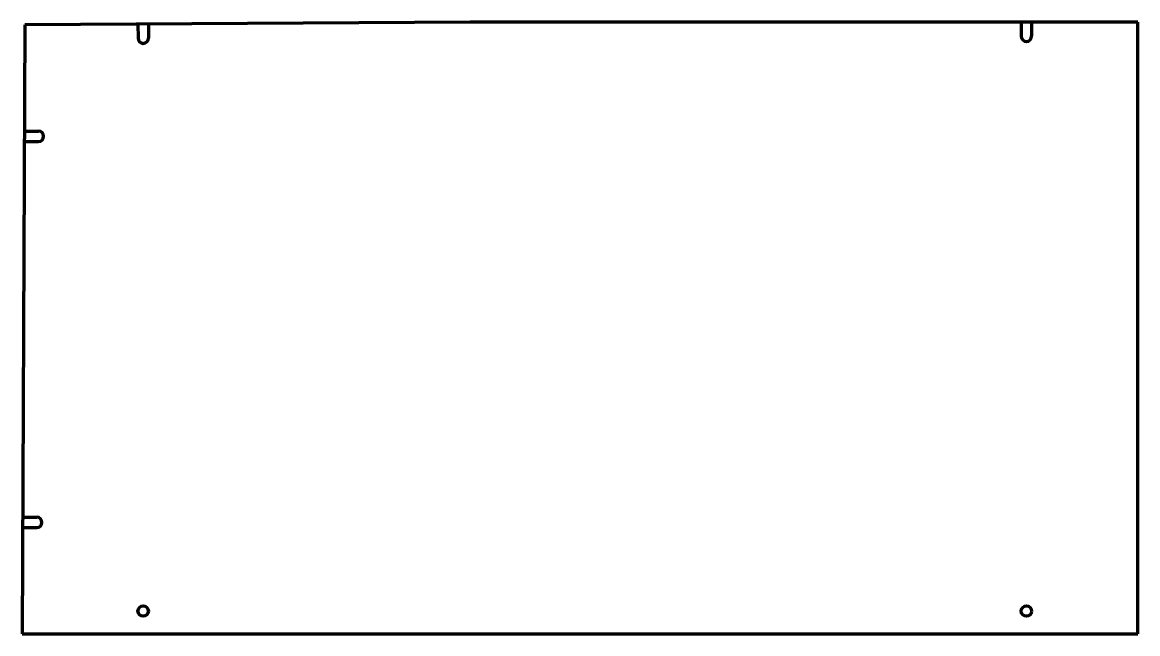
# Model space of a CAD drawing. Header units: inches. Extents: x 0 to 80.2, y 0 to 43.9.
import ezdxf

# ---------------------------------------------------------------- set-up
doc = ezdxf.new("R2010")
doc.units = ezdxf.units.IN
doc.header["$MEASUREMENT"] = 0
doc.layers.add('1', color=7, linetype='Continuous')

msp = doc.modelspace()

# ---------------------------------------------------------------- linework, layer by layer
at = {"color": 7, "lineweight": 90}
for p, q in [((0.188, 43.75), (0, 0)), ((32.188, 43.938), (0.188, 43.75)), ((80.188, 43.938), (32.188, 43.938)), ((80.188, 0), (80.188, 43.938)), ((0, 0), (80.188, 0))]:
    msp.add_line(p, q, dxfattribs=at)
at = {"layer": '1', "color": 7, "lineweight": 90}
for p, q in [((8.313, 43.798), (8.318, 42.798)), ((9.062, 43.802), (9.068, 42.802)), ((71.812, 43.938), (71.812, 42.938)), ((72.562, 43.938), (72.562, 42.938)), ((0.155, 36.125), (1.155, 36.121)), ((0.152, 35.375), (1.152, 35.371)), ((0.036, 8.375), (1.036, 8.371)), ((0.033, 7.625), (1.033, 7.621))]:
    msp.add_line(p, q, dxfattribs=at)
at = {"layer": '1', "color": 1, "lineweight": 90}
for centre in [(8.688, 1.625), (72.188, 1.625)]:
    msp.add_circle(centre, 0.375, dxfattribs=at)
at = {"layer": '1', "color": 7, "lineweight": 90}
for centre, start, end in [((8.693, 42.8), 180.33571, 0.33571), ((72.188, 42.938), 180, 0), ((1.153, 35.746), 269.75445, 89.75445), ((1.034, 7.996), 269.75445, 89.75445)]:
    msp.add_arc(centre, 0.375, start, end, dxfattribs=at)

doc.saveas('drawing.dxf')
